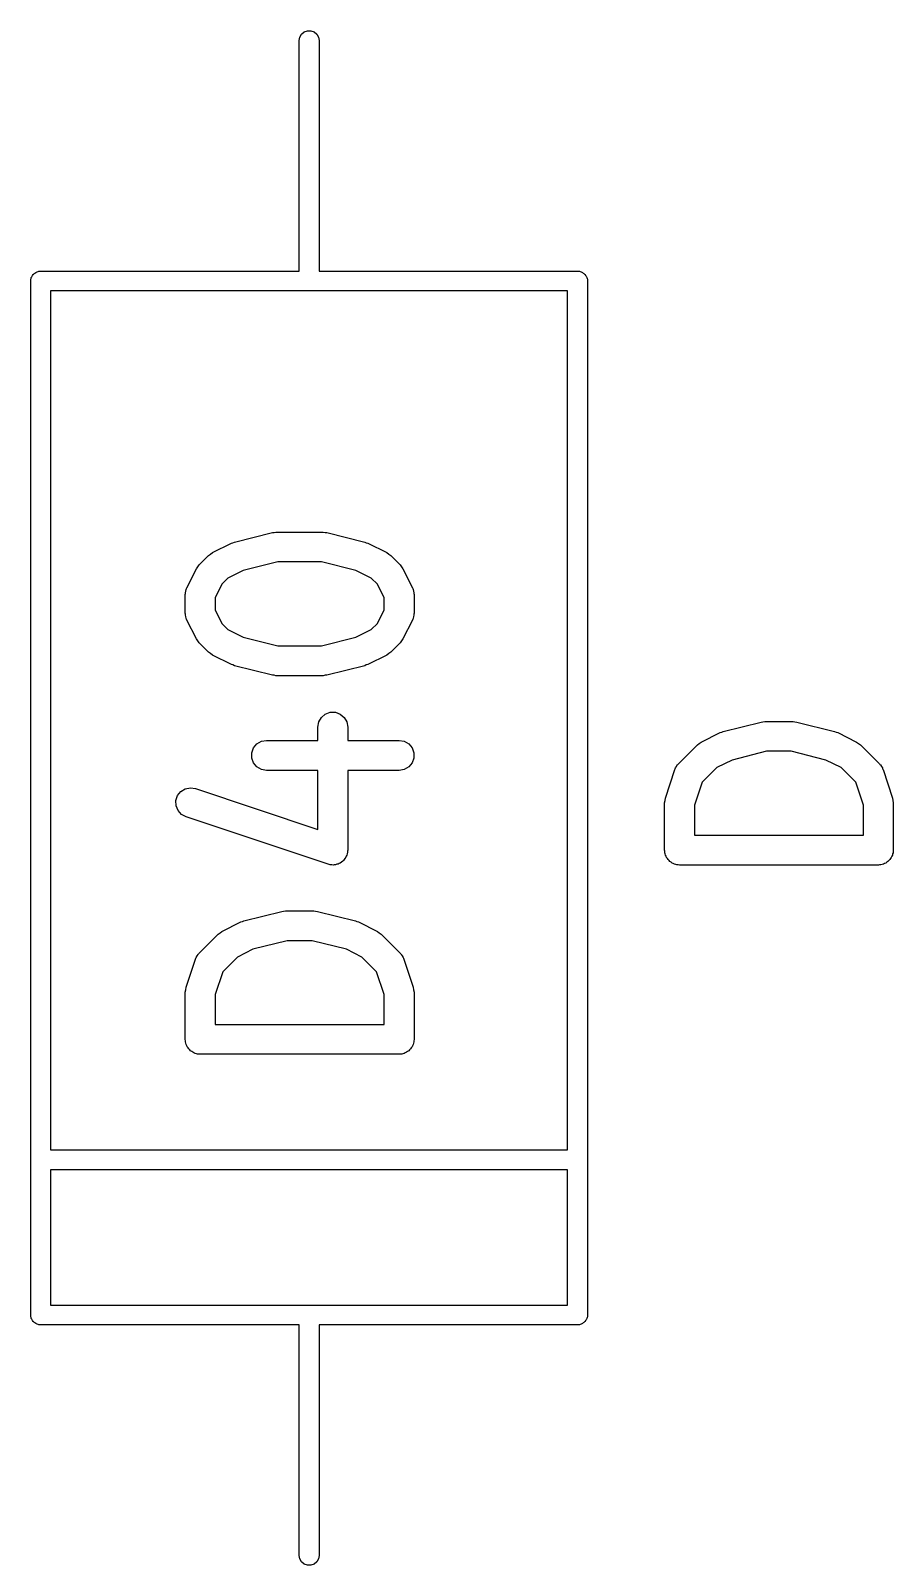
# Model space of a CAD drawing. Extents: x 39 to 139, y -131 to -25.
# Drawn here: x 39.2 to 43.54, y -131.15 to -123.43 of the extents above; entities that cross this region are included whole.
import ezdxf

# ---------------------------------------------------------------- set-up
doc = ezdxf.new("R2010")
doc.units = 0
doc.header["$MEASUREMENT"] = 0
doc.layers.add('BLACK', color=7, linetype='CONTINUOUS')

msp = doc.modelspace()

# ---------------------------------------------------------------- linework, layer by layer
at = {"layer": 'Black'}
for p, q in [((40.55, -123.48), (40.553, -123.463)), ((40.55, -124.64), (40.55, -123.48)), ((40.553, -123.463), (40.5617, -123.448)), ((40.5617, -123.448), (40.575, -123.437)), ((40.575, -123.437), (40.5913, -123.431)), ((40.5913, -123.431), (40.6087, -123.431)), ((40.6087, -123.431), (40.625, -123.437)), ((40.625, -123.437), (40.6383, -123.448)), ((40.6383, -123.448), (40.647, -123.463)), ((40.647, -123.463), (40.65, -123.48)), ((40.65, -123.48), (40.65, -124.64)), ((39.225, -124.647), (39.2291, -124.645)), ((39.2291, -124.645), (39.2329, -124.643)), ((39.2329, -124.643), (39.2372, -124.642)), ((39.2372, -124.642), (39.2413, -124.641)), ((39.2413, -124.641), (39.2457, -124.641)), ((39.2457, -124.641), (39.25, -124.64)), ((39.25, -124.64), (40.55, -124.64)), ((40.65, -124.64), (41.95, -124.64)), ((41.95, -124.64), (41.9543, -124.641)), ((41.9543, -124.641), (41.9587, -124.641)), ((41.9587, -124.641), (41.9628, -124.642)), ((41.9628, -124.642), (41.9671, -124.643)), ((41.9671, -124.643), (41.9709, -124.645)), ((41.9709, -124.645), (41.975, -124.647)), ((39.2, -124.69), (39.2008, -124.686)), ((39.2, -129.89), (39.2, -124.69)), ((39.2008, -124.681), (39.2023, -124.677)), ((39.2008, -124.686), (39.2008, -124.681)), ((39.2023, -124.677), (39.203, -124.673)), ((39.203, -124.673), (39.2052, -124.669)), ((39.2052, -124.669), (39.2067, -124.665)), ((39.2067, -124.665), (39.2095, -124.662)), ((39.2095, -124.662), (39.2117, -124.658)), ((39.2117, -124.658), (39.215, -124.655)), ((39.215, -124.655), (39.2179, -124.652)), ((39.2179, -124.652), (39.2216, -124.65)), ((39.2216, -124.65), (39.225, -124.647)), ((41.975, -124.647), (41.9784, -124.65)), ((41.9784, -124.65), (41.9821, -124.652)), ((41.9821, -124.652), (41.985, -124.655)), ((41.985, -124.655), (41.9883, -124.658)), ((41.9883, -124.658), (41.9905, -124.662)), ((41.9905, -124.662), (41.9933, -124.665)), ((41.9933, -124.665), (41.9948, -124.669)), ((41.9948, -124.669), (41.997, -124.673)), ((41.997, -124.673), (41.9977, -124.677)), ((41.9977, -124.677), (41.9992, -124.681)), ((41.9992, -124.681), (41.9992, -124.686)), ((41.9992, -124.686), (42, -124.69)), ((42, -124.69), (42, -129.89)), ((39.3, -124.74), (39.3, -129.06)), ((41.9, -124.74), (39.3, -124.74)), ((41.9, -129.06), (41.9, -124.74)), ((40.2247, -126.003), (40.4151, -125.955)), ((40.4151, -125.955), (40.4243, -125.955)), ((40.4243, -125.955), (40.4333, -125.953)), ((40.4333, -125.953), (40.6714, -125.953)), ((40.6714, -125.953), (40.6805, -125.955)), ((40.6805, -125.955), (40.6896, -125.955)), ((40.6896, -125.955), (40.8801, -126.003)), ((40.1141, -126.056), (40.2093, -126.009)), ((40.2093, -126.009), (40.2172, -126.006)), ((40.2172, -126.006), (40.2247, -126.003)), ((40.8801, -126.003), (40.8876, -126.006)), ((40.8876, -126.006), (40.8954, -126.009)), ((40.8954, -126.009), (40.9907, -126.056)), ((40.047, -126.118), (40.0946, -126.07)), ((40.0946, -126.07), (40.1044, -126.063)), ((40.1044, -126.063), (40.1141, -126.056)), ((40.4426, -126.103), (40.269, -126.146)), ((40.6622, -126.103), (40.4426, -126.103)), ((40.8357, -126.146), (40.6622, -126.103)), ((40.9907, -126.056), (41.0003, -126.063)), ((41.0003, -126.063), (41.0102, -126.07)), ((41.0102, -126.07), (41.0578, -126.118)), ((39.9853, -126.233), (40.0329, -126.137)), ((40.0329, -126.137), (40.0401, -126.128)), ((40.0401, -126.128), (40.047, -126.118)), ((40.192, -126.185), (40.1616, -126.215)), ((40.269, -126.146), (40.192, -126.185)), ((40.9127, -126.185), (40.8357, -126.146)), ((40.9431, -126.215), (40.9127, -126.185)), ((41.0578, -126.118), (41.0647, -126.128)), ((41.0647, -126.128), (41.0718, -126.137)), ((41.0718, -126.137), (41.1195, -126.233)), ((39.9774, -126.266), (39.9781, -126.262)), ((39.9774, -126.361), (39.9774, -126.266)), ((39.9779, -126.258), (39.9804, -126.249)), ((39.9781, -126.262), (39.9779, -126.258)), ((39.9804, -126.249), (39.9819, -126.241)), ((39.9819, -126.241), (39.9841, -126.237)), ((39.9841, -126.237), (39.9853, -126.233)), ((40.1616, -126.215), (40.1274, -126.284)), ((40.9774, -126.284), (40.9431, -126.215)), ((41.1195, -126.233), (41.1207, -126.237)), ((41.1207, -126.237), (41.1229, -126.241)), ((41.1229, -126.241), (41.1244, -126.249)), ((41.1244, -126.249), (41.1269, -126.258)), ((41.1269, -126.258), (41.1266, -126.262)), ((41.1266, -126.262), (41.1274, -126.266)), ((41.1274, -126.266), (41.1274, -126.361)), ((40.1274, -126.284), (40.1274, -126.344)), ((40.9774, -126.344), (40.9774, -126.284)), ((39.9781, -126.366), (39.9774, -126.361)), ((39.9779, -126.37), (39.9781, -126.366)), ((39.9804, -126.378), (39.9779, -126.37)), ((39.9819, -126.387), (39.9804, -126.378)), ((39.9841, -126.391), (39.9819, -126.387)), ((39.9853, -126.395), (39.9841, -126.391)), ((40.0329, -126.49), (39.9853, -126.395)), ((40.1274, -126.344), (40.1616, -126.412)), ((40.1616, -126.412), (40.192, -126.443)), ((40.9127, -126.443), (40.9431, -126.412)), ((40.9431, -126.412), (40.9774, -126.344)), ((41.1195, -126.395), (41.0718, -126.49)), ((41.1207, -126.391), (41.1195, -126.395)), ((41.1229, -126.387), (41.1207, -126.391)), ((41.1244, -126.378), (41.1229, -126.387)), ((41.1269, -126.37), (41.1244, -126.378)), ((41.1274, -126.361), (41.1266, -126.366)), ((41.1266, -126.366), (41.1269, -126.37)), ((40.0401, -126.5), (40.0329, -126.49)), ((40.192, -126.443), (40.269, -126.481)), ((40.269, -126.481), (40.4426, -126.525)), ((40.6622, -126.525), (40.8357, -126.481)), ((40.8357, -126.481), (40.9127, -126.443)), ((41.0718, -126.49), (41.0647, -126.5)), ((40.047, -126.51), (40.0401, -126.5)), ((40.0946, -126.557), (40.047, -126.51)), ((40.1044, -126.564), (40.0946, -126.557)), ((40.1141, -126.571), (40.1044, -126.564)), ((40.2093, -126.619), (40.1141, -126.571)), ((40.4426, -126.525), (40.6622, -126.525)), ((40.9907, -126.571), (40.8954, -126.619)), ((41.0003, -126.564), (40.9907, -126.571)), ((41.0102, -126.557), (41.0003, -126.564)), ((41.0578, -126.51), (41.0102, -126.557)), ((41.0647, -126.5), (41.0578, -126.51)), ((40.2172, -126.621), (40.2093, -126.619)), ((40.2247, -126.625), (40.2172, -126.621)), ((40.4151, -126.672), (40.2247, -126.625)), ((40.8801, -126.625), (40.6896, -126.672)), ((40.8876, -126.621), (40.8801, -126.625)), ((40.8954, -126.619), (40.8876, -126.621)), ((40.4243, -126.673), (40.4151, -126.672)), ((40.4333, -126.675), (40.4243, -126.673)), ((40.6714, -126.675), (40.4333, -126.675)), ((40.6805, -126.673), (40.6714, -126.675)), ((40.6896, -126.672), (40.6805, -126.673)), ((40.6616, -126.885), (40.6815, -126.868)), ((40.6815, -126.868), (40.706, -126.859)), ((40.706, -126.859), (40.7321, -126.859)), ((40.7321, -126.859), (40.7565, -126.868)), ((40.7565, -126.868), (40.7765, -126.885)), ((40.644, -126.933), (40.6486, -126.907)), ((40.644, -127.001), (40.644, -126.933)), ((40.6486, -126.907), (40.6616, -126.885)), ((40.7765, -126.885), (40.7895, -126.907)), ((40.7895, -126.907), (40.794, -126.933)), ((40.794, -126.933), (40.794, -127.001)), ((42.5717, -127.009), (42.6669, -126.961)), ((42.6669, -126.961), (42.6748, -126.959)), ((42.6748, -126.959), (42.6823, -126.955)), ((42.6823, -126.955), (42.8728, -126.908)), ((42.8728, -126.908), (42.8819, -126.907)), ((42.8819, -126.907), (42.891, -126.905)), ((42.891, -126.905), (43.0338, -126.905)), ((43.0338, -126.905), (43.0428, -126.907)), ((43.0428, -126.907), (43.052, -126.908)), ((43.052, -126.908), (43.2425, -126.955)), ((43.2425, -126.955), (43.25, -126.959)), ((43.25, -126.959), (43.2578, -126.961)), ((43.2578, -126.961), (43.3531, -127.009)), ((40.3119, -127.063), (40.3208, -127.038)), ((40.3208, -127.038), (40.3375, -127.018)), ((40.3375, -127.018), (40.3601, -127.005)), ((40.3601, -127.005), (40.3857, -127.001)), ((40.3857, -127.001), (40.644, -127.001)), ((40.794, -127.001), (41.0524, -127.001)), ((41.0524, -127.001), (41.078, -127.005)), ((41.078, -127.005), (41.1006, -127.018)), ((41.1006, -127.018), (41.1173, -127.038)), ((41.1173, -127.038), (41.1262, -127.063)), ((42.457, -127.118), (42.5522, -127.023)), ((42.5522, -127.023), (42.562, -127.016)), ((42.562, -127.016), (42.5717, -127.009)), ((43.3531, -127.009), (43.3627, -127.016)), ((43.3627, -127.016), (43.3726, -127.023)), ((43.3726, -127.023), (43.4678, -127.118)), ((40.3119, -127.089), (40.3119, -127.063)), ((40.3208, -127.113), (40.3119, -127.089)), ((40.3375, -127.133), (40.3208, -127.113)), ((41.1173, -127.113), (41.1006, -127.133)), ((41.1262, -127.089), (41.1173, -127.113)), ((41.1262, -127.063), (41.1262, -127.089)), ((42.7267, -127.099), (42.6497, -127.137)), ((42.9002, -127.055), (42.7267, -127.099)), ((43.0246, -127.055), (42.9002, -127.055)), ((43.1981, -127.099), (43.0246, -127.055)), ((43.2751, -127.137), (43.1981, -127.099)), ((40.3601, -127.146), (40.3375, -127.133)), ((40.3857, -127.151), (40.3601, -127.146)), ((40.644, -127.151), (40.3857, -127.151)), ((40.644, -127.448), (40.644, -127.151)), ((41.0524, -127.151), (40.794, -127.151)), ((40.794, -127.151), (40.794, -127.552)), ((41.078, -127.146), (41.0524, -127.151)), ((41.1006, -127.133), (41.078, -127.146)), ((42.3912, -127.29), (42.4388, -127.147)), ((42.4388, -127.147), (42.4409, -127.143)), ((42.4409, -127.143), (42.442, -127.139)), ((42.442, -127.139), (42.4471, -127.132)), ((42.4471, -127.132), (42.4513, -127.124)), ((42.4513, -127.124), (42.4545, -127.121)), ((42.4545, -127.121), (42.457, -127.118)), ((42.6497, -127.137), (42.5756, -127.211)), ((43.3492, -127.211), (43.2751, -127.137)), ((43.4678, -127.118), (43.4703, -127.121)), ((43.4703, -127.121), (43.4735, -127.124)), ((43.4735, -127.124), (43.4777, -127.132)), ((43.4777, -127.132), (43.4827, -127.139)), ((43.4827, -127.139), (43.4839, -127.143)), ((43.4839, -127.143), (43.4859, -127.147)), ((43.4859, -127.147), (43.5335, -127.29)), ((39.9388, -127.278), (39.955, -127.258)), ((39.955, -127.258), (39.9772, -127.244)), ((39.9772, -127.244), (40.0027, -127.239)), ((40.0027, -127.239), (40.0285, -127.243)), ((40.0285, -127.243), (40.644, -127.448)), ((42.5756, -127.211), (42.5374, -127.326)), ((43.3874, -127.326), (43.3492, -127.211)), ((39.9306, -127.303), (39.9388, -127.278)), ((39.9313, -127.329), (39.9306, -127.303)), ((39.9409, -127.353), (39.9313, -127.329)), ((42.3874, -127.314), (42.3895, -127.302)), ((42.3874, -127.552), (42.3874, -127.314)), ((42.3895, -127.302), (42.3912, -127.29)), ((42.5374, -127.326), (42.5374, -127.477)), ((43.3874, -127.477), (43.3874, -127.326)), ((43.5335, -127.29), (43.5353, -127.302)), ((43.5353, -127.302), (43.5374, -127.314)), ((43.5374, -127.314), (43.5374, -127.552)), ((39.9581, -127.373), (39.9409, -127.353)), ((39.981, -127.385), (39.9581, -127.373)), ((40.6953, -127.623), (39.981, -127.385)), ((42.5374, -127.477), (43.3874, -127.477)), ((40.7895, -127.578), (40.7868, -127.582)), ((40.7908, -127.57), (40.7895, -127.578)), ((40.7932, -127.563), (40.7908, -127.57)), ((40.794, -127.552), (40.7931, -127.557)), ((40.7931, -127.557), (40.7932, -127.563)), ((42.3885, -127.558), (42.3874, -127.552)), ((42.3885, -127.565), (42.3885, -127.558)), ((42.3908, -127.571), (42.3885, -127.565)), ((42.3919, -127.578), (42.3908, -127.571)), ((42.3952, -127.583), (42.3919, -127.578)), ((43.5329, -127.578), (43.5296, -127.583)), ((43.534, -127.571), (43.5329, -127.578)), ((43.5362, -127.565), (43.534, -127.571)), ((43.5374, -127.552), (43.5362, -127.558)), ((43.5362, -127.558), (43.5362, -127.565)), ((40.7008, -127.624), (40.6953, -127.623)), ((40.706, -127.626), (40.7008, -127.624)), ((40.7136, -127.626), (40.706, -127.626)), ((40.7211, -127.627), (40.7136, -127.626)), ((40.7265, -127.626), (40.7211, -127.627)), ((40.7321, -127.626), (40.7265, -127.626)), ((40.7392, -127.623), (40.7321, -127.626)), ((40.7466, -127.622), (40.7392, -127.623)), ((40.7513, -127.619), (40.7466, -127.622)), ((40.7565, -127.617), (40.7513, -127.619)), ((40.7624, -127.612), (40.7565, -127.617)), ((40.7688, -127.608), (40.7624, -127.612)), ((40.7723, -127.604), (40.7688, -127.608)), ((40.7765, -127.6), (40.7723, -127.604)), ((40.7803, -127.594), (40.7765, -127.6)), ((40.785, -127.588), (40.7803, -127.594)), ((40.7868, -127.582), (40.785, -127.588)), ((42.3974, -127.589), (42.3952, -127.583)), ((42.4016, -127.594), (42.3974, -127.589)), ((42.4049, -127.6), (42.4016, -127.594)), ((42.41, -127.604), (42.4049, -127.6)), ((42.4142, -127.609), (42.41, -127.604)), ((42.4199, -127.613), (42.4142, -127.609)), ((42.4249, -127.617), (42.4199, -127.613)), ((42.431, -127.619), (42.4249, -127.617)), ((42.4367, -127.622), (42.431, -127.619)), ((42.4432, -127.624), (42.4367, -127.622)), ((42.4494, -127.626), (42.4432, -127.624)), ((42.4559, -127.626), (42.4494, -127.626)), ((42.4624, -127.627), (42.4559, -127.626)), ((43.4624, -127.627), (42.4624, -127.627)), ((43.4688, -127.626), (43.4624, -127.627)), ((43.4754, -127.626), (43.4688, -127.626)), ((43.4816, -127.624), (43.4754, -127.626)), ((43.488, -127.622), (43.4816, -127.624)), ((43.4937, -127.619), (43.488, -127.622)), ((43.4999, -127.617), (43.4937, -127.619)), ((43.5049, -127.613), (43.4999, -127.617)), ((43.5106, -127.609), (43.5049, -127.613)), ((43.5148, -127.604), (43.5106, -127.609)), ((43.5198, -127.6), (43.5148, -127.604)), ((43.5231, -127.594), (43.5198, -127.6)), ((43.5273, -127.589), (43.5231, -127.594)), ((43.5296, -127.583), (43.5273, -127.589)), ((40.2723, -127.908), (40.4628, -127.86)), ((40.4628, -127.86), (40.4719, -127.859)), ((40.4719, -127.859), (40.481, -127.858)), ((40.481, -127.858), (40.6238, -127.858)), ((40.6238, -127.858), (40.6328, -127.859)), ((40.6328, -127.859), (40.642, -127.86)), ((40.642, -127.86), (40.8325, -127.908)), ((40.152, -127.968), (40.1617, -127.961)), ((40.1617, -127.961), (40.2569, -127.913)), ((40.2569, -127.913), (40.2648, -127.911)), ((40.2648, -127.911), (40.2723, -127.908)), ((40.8325, -127.908), (40.84, -127.911)), ((40.84, -127.911), (40.8478, -127.913)), ((40.8478, -127.913), (40.9431, -127.961)), ((40.9431, -127.961), (40.9527, -127.968)), ((40.047, -128.07), (40.1422, -127.975)), ((40.1422, -127.975), (40.152, -127.968)), ((40.4902, -128.008), (40.3167, -128.051)), ((40.6146, -128.008), (40.4902, -128.008)), ((40.7881, -128.051), (40.6146, -128.008)), ((40.9527, -127.968), (40.9626, -127.975)), ((40.9626, -127.975), (41.0578, -128.07)), ((39.9812, -128.242), (40.0288, -128.1)), ((40.0288, -128.1), (40.0309, -128.096)), ((40.0309, -128.096), (40.032, -128.092)), ((40.032, -128.092), (40.0371, -128.084)), ((40.0371, -128.084), (40.0413, -128.077)), ((40.0413, -128.077), (40.0445, -128.074)), ((40.0445, -128.074), (40.047, -128.07)), ((40.2397, -128.09), (40.1656, -128.164)), ((40.3167, -128.051), (40.2397, -128.09)), ((40.8651, -128.09), (40.7881, -128.051)), ((40.9392, -128.164), (40.8651, -128.09)), ((41.0578, -128.07), (41.0603, -128.074)), ((41.0603, -128.074), (41.0635, -128.077)), ((41.0635, -128.077), (41.0677, -128.084)), ((41.0677, -128.084), (41.0727, -128.092)), ((41.0727, -128.092), (41.0739, -128.096)), ((41.0739, -128.096), (41.0759, -128.1)), ((41.0759, -128.1), (41.1235, -128.242)), ((40.1656, -128.164), (40.1274, -128.278)), ((40.9774, -128.278), (40.9392, -128.164)), ((39.9774, -128.266), (39.9795, -128.254)), ((39.9774, -128.504), (39.9774, -128.266)), ((39.9795, -128.254), (39.9812, -128.242)), ((41.1235, -128.242), (41.1253, -128.254)), ((41.1253, -128.254), (41.1274, -128.266)), ((41.1274, -128.266), (41.1274, -128.504)), ((40.1274, -128.278), (40.1274, -128.429)), ((40.9774, -128.429), (40.9774, -128.278)), ((39.9785, -128.511), (39.9774, -128.504)), ((40.1274, -128.429), (40.9774, -128.429)), ((41.1274, -128.504), (41.1262, -128.511)), ((39.9785, -128.517), (39.9785, -128.511)), ((39.9808, -128.523), (39.9785, -128.517)), ((39.9819, -128.53), (39.9808, -128.523)), ((39.9852, -128.536), (39.9819, -128.53)), ((39.9874, -128.542), (39.9852, -128.536)), ((39.9916, -128.547), (39.9874, -128.542)), ((39.9949, -128.552), (39.9916, -128.547)), ((40, -128.557), (39.9949, -128.552)), ((40.0042, -128.562), (40, -128.557)), ((40.0099, -128.565), (40.0042, -128.562)), ((40.0149, -128.569), (40.0099, -128.565)), ((40.021, -128.571), (40.0149, -128.569)), ((40.0267, -128.575), (40.021, -128.571)), ((40.0332, -128.576), (40.0267, -128.575)), ((40.0394, -128.578), (40.0332, -128.576)), ((40.0459, -128.578), (40.0394, -128.578)), ((40.0524, -128.579), (40.0459, -128.578)), ((41.0524, -128.579), (40.0524, -128.579)), ((41.0588, -128.578), (41.0524, -128.579)), ((41.0654, -128.578), (41.0588, -128.578)), ((41.0716, -128.576), (41.0654, -128.578)), ((41.078, -128.575), (41.0716, -128.576)), ((41.0837, -128.571), (41.078, -128.575)), ((41.0899, -128.569), (41.0837, -128.571)), ((41.0949, -128.565), (41.0899, -128.569)), ((41.1006, -128.562), (41.0949, -128.565)), ((41.1048, -128.557), (41.1006, -128.562)), ((41.1098, -128.552), (41.1048, -128.557)), ((41.1131, -128.547), (41.1098, -128.552)), ((41.1173, -128.542), (41.1131, -128.547)), ((41.1196, -128.536), (41.1173, -128.542)), ((41.1229, -128.53), (41.1196, -128.536)), ((41.124, -128.523), (41.1229, -128.53)), ((41.1262, -128.517), (41.124, -128.523)), ((41.1262, -128.511), (41.1262, -128.517)), ((39.3, -129.06), (41.9, -129.06)), ((39.3, -129.16), (39.3, -129.84)), ((41.9, -129.16), (39.3, -129.16)), ((41.9, -129.84), (41.9, -129.16)), ((39.2008, -129.894), (39.2, -129.89)), ((39.3, -129.84), (41.9, -129.84)), ((42, -129.89), (41.9992, -129.894)), ((39.2008, -129.899), (39.2008, -129.894)), ((39.2023, -129.903), (39.2008, -129.899)), ((39.203, -129.907), (39.2023, -129.903)), ((39.2052, -129.911), (39.203, -129.907)), ((39.2067, -129.915), (39.2052, -129.911)), ((39.2095, -129.918), (39.2067, -129.915)), ((39.2117, -129.922), (39.2095, -129.918)), ((39.215, -129.925), (39.2117, -129.922)), ((39.2179, -129.928), (39.215, -129.925)), ((39.2216, -129.93), (39.2179, -129.928)), ((39.225, -129.933), (39.2216, -129.93)), ((39.2291, -129.935), (39.225, -129.933)), ((39.2329, -129.937), (39.2291, -129.935)), ((39.2372, -129.938), (39.2329, -129.937)), ((39.2413, -129.939), (39.2372, -129.938)), ((39.2457, -129.939), (39.2413, -129.939)), ((39.25, -129.94), (39.2457, -129.939)), ((40.55, -129.94), (39.25, -129.94)), ((40.55, -131.1), (40.55, -129.94)), ((41.95, -129.94), (40.65, -129.94)), ((40.65, -129.94), (40.65, -131.1)), ((41.9543, -129.939), (41.95, -129.94)), ((41.9587, -129.939), (41.9543, -129.939)), ((41.9628, -129.938), (41.9587, -129.939)), ((41.9671, -129.937), (41.9628, -129.938)), ((41.9709, -129.935), (41.9671, -129.937)), ((41.975, -129.933), (41.9709, -129.935)), ((41.9784, -129.93), (41.975, -129.933)), ((41.9821, -129.928), (41.9784, -129.93)), ((41.985, -129.925), (41.9821, -129.928)), ((41.9883, -129.922), (41.985, -129.925)), ((41.9905, -129.918), (41.9883, -129.922)), ((41.9933, -129.915), (41.9905, -129.918)), ((41.9948, -129.911), (41.9933, -129.915)), ((41.997, -129.907), (41.9948, -129.911)), ((41.9977, -129.903), (41.997, -129.907)), ((41.9992, -129.899), (41.9977, -129.903)), ((41.9992, -129.894), (41.9992, -129.899)), ((40.553, -131.117), (40.55, -131.1)), ((40.5617, -131.132), (40.553, -131.117)), ((40.647, -131.117), (40.6383, -131.132)), ((40.65, -131.1), (40.647, -131.117)), ((40.575, -131.143), (40.5617, -131.132)), ((40.5913, -131.149), (40.575, -131.143)), ((40.6087, -131.149), (40.5913, -131.149)), ((40.625, -131.143), (40.6087, -131.149)), ((40.6383, -131.132), (40.625, -131.143))]:
    msp.add_line(p, q, dxfattribs=at)

doc.saveas('drawing.dxf')
